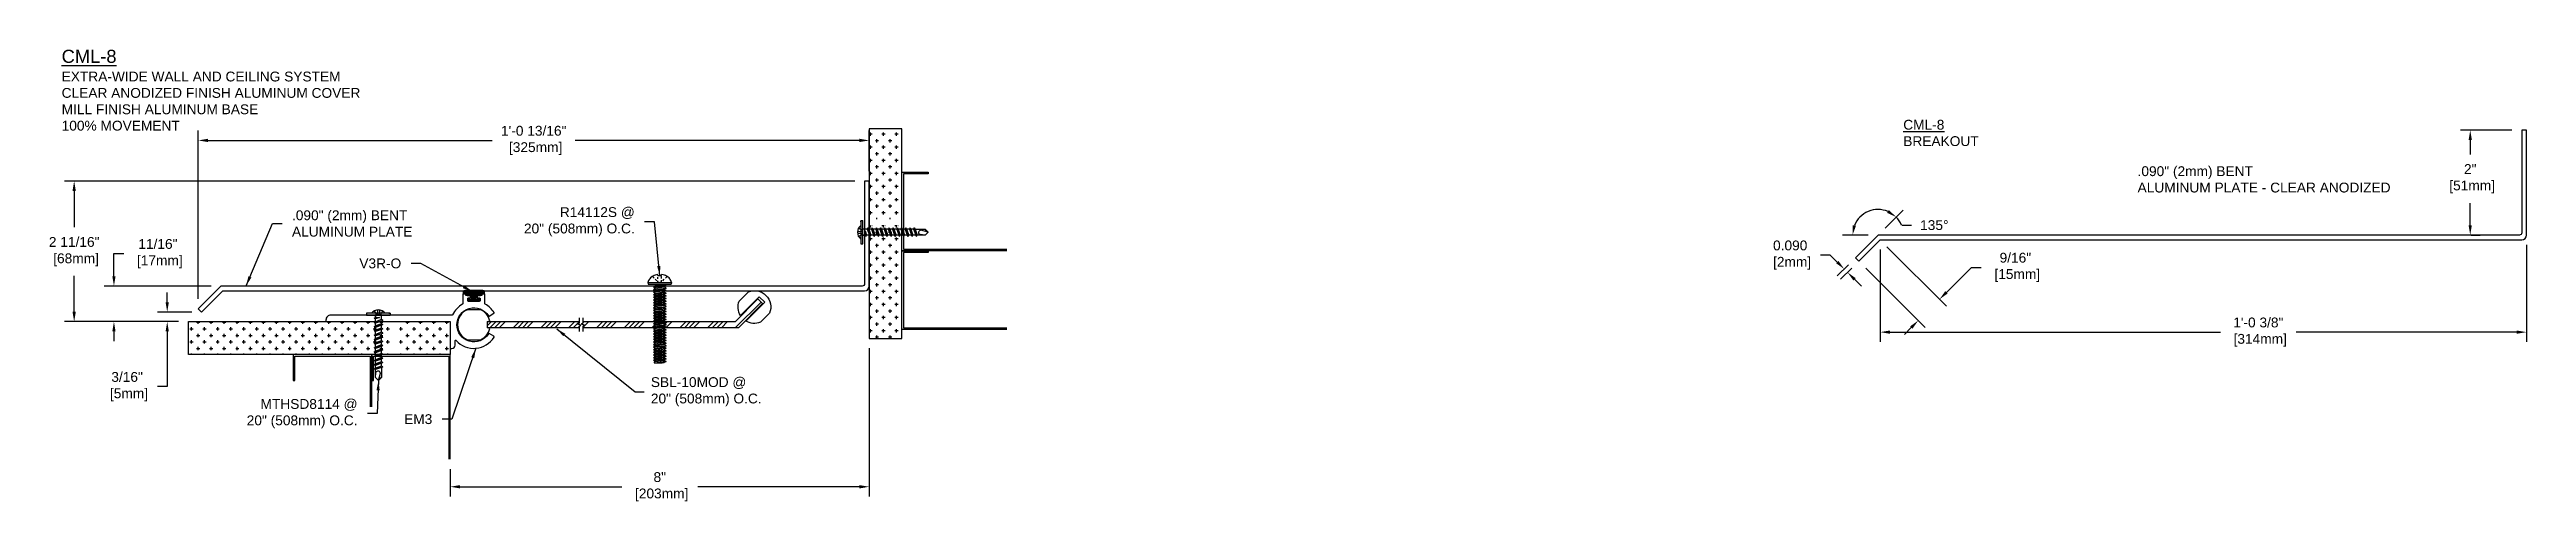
# Model space of a CAD drawing. Header units: inches. Extents: x 7.8 to 55.1, y 49.4 to 58.
import ezdxf

# ---------------------------------------------------------------- set-up
doc = ezdxf.new("R2010")
doc.units = ezdxf.units.IN
doc.header["$MEASUREMENT"] = 0
doc.linetypes.add('HIDDEN2', pattern=[0.1875, 0.125, -0.0625])
for name, color, linetype in [('Anchors', 4, 'Continuous'), ('Conditions', 1, 'Continuous'), ('Dimensions', 3, 'Continuous'), ('Fillers', 2, 'Continuous'), ('Metals', 7, 'Continuous'), ('TEXT', 2, 'Continuous')]:
    doc.layers.add(name, color=color, linetype=linetype)
doc.styles.add('ARIAL', font='arial.ttf')
doc.dimstyles.new('Arial', dxfattribs={"dimtxt": 0.1875, "dimasz": 0.1875, "dimexe": 0.1875, "dimexo": 0.1875, "dimgap": 0.1875, "dimtad": 0, "dimtih": 1, "dimtoh": 1, "dimdec": 4, "dimzin": 3, "dimdsep": 46, "dimlunit": 4, "dimtxsty": 'ARIAL', "dimcen": 0.1875, "dimadec": 0, "dimazin": 0, "dimtfac": 1, "dimtdec": 4, "dimtofl": 0, "dimtmove": 0, "dimatfit": 3, "dimfxl": 0, "dimfrac": 2, "dimtolj": 1, "dimtzin": 0, "dimarcsym": 0})

# ---------------------------------------------------------------- blocks, each defined once
blk = doc.blocks.new('V3RforCM')
h = blk.add_hatch(color=256)
h.paths.add_polyline_path([(0.141, -0.163), (0.205, -0.163, 0.8111), (0.189, -0.1), (-0.156, -0.1, 0.8111), (-0.172, -0.163), (-0.109, -0.163), (-0.109, -0.194), (-0.03, -0.194), (-0.03, -0.241), (-0.036, -0.267), (-0.091, -0.267), (-0.091, -0.302), (0.124, -0.302), (0.124, -0.267), (0.069, -0.267), (0.063, -0.241), (0.063, -0.194), (0.141, -0.194)])
edge = h.paths.add_edge_path(flags=16)
edge.add_spline(control_points=[(-0.139, -0.141), (-0.14, -0.141), (-0.185, -0.12), (-0.087, -0.129), (0.017, -0.14)], knot_values=[0.028497, 0.028497, 0.028497, 0.028497, 0.032831, 0.201023, 0.201023, 0.201023, 0.201023], degree=3, periodic=0)
edge.add_spline(control_points=[(0.017, -0.14), (0.12, -0.129), (0.218, -0.12), (0.173, -0.141), (0.172, -0.141)], knot_values=[0.028497, 0.028497, 0.028497, 0.028497, 0.196688, 0.201023, 0.201023, 0.201023, 0.201023], degree=3, periodic=0)
edge.add_line((0.172, -0.141), (-0.139, -0.141))
blk.add_lwpolyline([(0.141, -0.194), (0.141, -0.163), (0.205, -0.163, 0.8111), (0.189, -0.1), (-0.156, -0.1, 0.8111), (-0.172, -0.163), (-0.109, -0.163), (-0.109, -0.194), (-0.03, -0.194), (-0.03, -0.241), (-0.036, -0.267), (-0.091, -0.267), (-0.091, -0.302), (0.124, -0.302), (0.124, -0.267), (0.069, -0.267), (0.063, -0.241), (0.063, -0.194)], format="xyb", close=True)
blk.add_lwpolyline([(0.172, -0.141), (-0.139, -0.141)])
for points in [[(-0.139, -0.141), (-0.14, -0.141), (-0.185, -0.12), (-0.087, -0.129), (0.017, -0.14)], [(0.172, -0.141), (0.173, -0.141), (0.218, -0.12), (0.12, -0.129), (0.017, -0.14)]]:
    blk.add_open_spline(points, degree=3, knots=[0.028497, 0.028497, 0.028497, 0.028497, 0.0328313, 0.2010226, 0.2010226, 0.2010226, 0.2010226])
blk = doc.blocks.new('em3')
blk.add_lwpolyline([(-22.235, -3.441), (-22.235, -3.399, 0.414214), (-22.245, -3.389), (-22.28, -3.389, -0.414214), (-22.29, -3.379), (-22.29, -3.352, -0.414214), (-22.28, -3.342), (-22.207, -3.342, 0.414214), (-22.197, -3.332), (-22.197, -3.321, -0.414214), (-22.187, -3.311), (-22.151, -3.311, -0.414214), (-22.141, -3.321), (-22.141, -3.498, 0.273807), (-22.136, -3.507, -0.158832), (-21.945, -3.71, 0.29076), (-21.936, -3.716), (-19.621, -3.716, -0.414214), (-19.527, -3.81), (-19.527, -3.831, -0.414214), (-19.537, -3.841), (-21.892, -3.841, 0.414214), (-21.902, -3.851), (-21.902, -4.341, -0.414214), (-21.912, -4.351), (-21.933, -4.351, -0.414214), (-21.996, -4.289), (-21.996, -4.204, 0.692603), (-22.013, -4.198, -0.506912), (-22.737, -4.135, -0.420887), (-22.733, -4.121), (-22.642, -4.069, -0.405496), (-22.629, -4.072, 3.520953), (-22.629, -3.731, -0.405496), (-22.642, -3.734), (-22.733, -3.681, -0.420887), (-22.737, -3.668, -0.131423), (-22.569, -3.507, 0.273807), (-22.563, -3.498), (-22.563, -3.321, -0.414214), (-22.553, -3.311), (-22.517, -3.311, -0.414214), (-22.507, -3.321), (-22.507, -3.332, 0.414214), (-22.497, -3.342), (-22.425, -3.342, -0.414214), (-22.415, -3.352), (-22.415, -3.379, -0.414214), (-22.425, -3.389), (-22.46, -3.389, 0.414214), (-22.47, -3.399), (-22.47, -3.441, 0.414214), (-22.46, -3.451), (-22.245, -3.451, 0.414214)], format="xyb", close=True)
blk = doc.blocks.new('R14112S')
for p, q in [((-0.226, 0.031), (0.226, 0.031)), ((-0.226, 0.031), (-0.22, 0)), ((-0.22, 0), (0.22, 0)), ((-0.109, 0.116), (-0.133, 0.141)), ((-0.057, 0.062), (-0.086, 0.092)), ((-0.085, 0), (-0.085, -0.03)), ((-0.034, 0.038), (-0.042, 0.046)), ((-0.034, 0.161), (-0.034, 0.182)), ((-0.034, 0.161), (0.034, 0.161)), ((-0.034, 0.103), (-0.034, 0.131)), ((-0.034, 0.038), (-0.034, 0.065)), ((-0.034, 0.038), (-0.01, 0.038)), ((0.01, 0.038), (0.034, 0.038)), ((0.034, 0.161), (0.034, 0.182)), ((0.034, 0.106), (0.034, 0.142)), ((0.034, 0.038), (0.034, 0.073)), ((0.034, 0.038), (0.042, 0.046)), ((0.057, 0.062), (0.086, 0.092)), ((0.085, 0), (0.085, -0.005)), ((0.109, 0.116), (0.133, 0.141)), ((0.226, 0.031), (0.22, 0)), ((-0.119, -0.05), (0.119, -0.025)), ((-0.119, -0.05), (-0.085, -0.03)), ((-0.119, -0.05), (-0.085, -0.07)), ((-0.119, -0.1), (0.119, -0.075)), ((-0.119, -0.1), (-0.085, -0.08)), ((-0.119, -0.1), (-0.085, -0.12)), ((-0.119, -0.15), (0.119, -0.125)), ((-0.119, -0.15), (-0.085, -0.13)), ((-0.119, -0.15), (-0.085, -0.17)), ((-0.119, -0.2), (0.119, -0.175)), ((-0.119, -0.2), (-0.085, -0.18)), ((-0.119, -0.2), (-0.085, -0.22)), ((-0.119, -0.25), (0.119, -0.225)), ((-0.119, -0.25), (-0.085, -0.23)), ((-0.119, -0.25), (-0.085, -0.27)), ((-0.119, -0.3), (0.119, -0.275)), ((-0.119, -0.3), (-0.085, -0.28)), ((-0.119, -0.3), (-0.085, -0.32)), ((-0.119, -0.35), (0.119, -0.325)), ((-0.119, -0.35), (-0.085, -0.33)), ((-0.119, -0.35), (-0.085, -0.37)), ((-0.119, -0.4), (0.119, -0.375)), ((-0.119, -0.4), (-0.085, -0.38)), ((-0.119, -0.4), (-0.085, -0.42)), ((-0.119, -0.45), (0.119, -0.425)), ((-0.119, -0.45), (-0.085, -0.43)), ((-0.119, -0.45), (-0.085, -0.47)), ((-0.085, -0.03), (0.085, -0.005)), ((-0.085, -0.07), (0.085, -0.045)), ((-0.085, -0.08), (0.085, -0.055)), ((-0.085, -0.07), (-0.085, -0.08)), ((-0.085, -0.12), (0.085, -0.095)), ((-0.085, -0.13), (0.085, -0.105)), ((-0.085, -0.12), (-0.085, -0.13)), ((-0.085, -0.17), (0.085, -0.145)), ((-0.085, -0.18), (0.085, -0.155)), ((-0.085, -0.17), (-0.085, -0.18)), ((-0.085, -0.22), (0.085, -0.195)), ((-0.085, -0.23), (0.085, -0.205)), ((-0.085, -0.22), (-0.085, -0.23)), ((-0.085, -0.27), (0.085, -0.245)), ((-0.085, -0.28), (0.085, -0.255)), ((-0.085, -0.27), (-0.085, -0.28)), ((-0.085, -0.32), (0.085, -0.295)), ((-0.085, -0.33), (0.085, -0.305)), ((-0.085, -0.32), (-0.085, -0.33)), ((-0.085, -0.37), (0.085, -0.345)), ((-0.085, -0.38), (0.085, -0.355)), ((-0.085, -0.37), (-0.085, -0.38)), ((-0.085, -0.42), (0.085, -0.395)), ((-0.085, -0.43), (0.085, -0.405)), ((-0.085, -0.42), (-0.085, -0.43)), ((-0.085, -0.47), (0.085, -0.445)), ((-0.085, -0.48), (0.085, -0.455)), ((-0.085, -0.47), (-0.085, -0.48)), ((0.119, -0.025), (0.085, -0.005)), ((0.119, -0.025), (0.085, -0.045)), ((0.085, -0.045), (0.085, -0.055)), ((0.119, -0.075), (0.085, -0.055)), ((0.119, -0.075), (0.085, -0.095)), ((0.085, -0.095), (0.085, -0.105)), ((0.119, -0.125), (0.085, -0.105)), ((0.119, -0.125), (0.085, -0.145)), ((0.085, -0.145), (0.085, -0.155)), ((0.119, -0.175), (0.085, -0.155)), ((0.119, -0.175), (0.085, -0.195)), ((0.085, -0.195), (0.085, -0.205)), ((0.119, -0.225), (0.085, -0.205)), ((0.119, -0.225), (0.085, -0.245)), ((0.085, -0.245), (0.085, -0.255)), ((0.119, -0.275), (0.085, -0.255)), ((0.119, -0.275), (0.085, -0.295)), ((0.085, -0.295), (0.085, -0.305)), ((0.119, -0.325), (0.085, -0.305)), ((0.119, -0.325), (0.085, -0.345)), ((0.085, -0.345), (0.085, -0.355)), ((0.119, -0.375), (0.085, -0.355)), ((0.119, -0.375), (0.085, -0.395)), ((0.085, -0.395), (0.085, -0.405)), ((0.119, -0.425), (0.085, -0.405)), ((0.119, -0.425), (0.085, -0.445)), ((0.085, -0.445), (0.085, -0.455)), ((0.119, -0.475), (0.085, -0.455)), ((-0.119, -0.5), (0.119, -0.475)), ((-0.119, -0.5), (-0.085, -0.48)), ((-0.119, -0.5), (-0.085, -0.52)), ((-0.119, -0.55), (0.119, -0.525)), ((-0.119, -0.55), (-0.085, -0.53)), ((-0.119, -0.55), (-0.085, -0.57)), ((-0.119, -0.6), (0.119, -0.575)), ((-0.119, -0.6), (-0.085, -0.58)), ((-0.119, -0.6), (-0.085, -0.62)), ((-0.119, -0.65), (0.119, -0.625)), ((-0.119, -0.65), (-0.085, -0.63)), ((-0.119, -0.65), (-0.085, -0.67)), ((-0.119, -0.7), (0.119, -0.675)), ((-0.119, -0.7), (-0.085, -0.68)), ((-0.119, -0.7), (-0.085, -0.72)), ((-0.119, -0.75), (0.119, -0.725)), ((-0.119, -0.75), (-0.085, -0.73)), ((-0.119, -0.75), (-0.085, -0.77)), ((-0.119, -0.8), (0.119, -0.775)), ((-0.119, -0.8), (-0.085, -0.78)), ((-0.119, -0.8), (-0.085, -0.82)), ((-0.119, -0.85), (0.119, -0.825)), ((-0.119, -0.85), (-0.085, -0.83)), ((-0.119, -0.85), (-0.085, -0.87)), ((-0.119, -0.9), (0.119, -0.875)), ((-0.119, -0.9), (-0.085, -0.88)), ((-0.119, -0.9), (-0.085, -0.92)), ((-0.119, -0.95), (0.119, -0.925)), ((-0.119, -0.95), (-0.085, -0.93)), ((-0.085, -0.52), (0.085, -0.495)), ((-0.085, -0.53), (0.085, -0.505)), ((-0.085, -0.52), (-0.085, -0.53)), ((-0.085, -0.57), (0.085, -0.545)), ((-0.085, -0.58), (0.085, -0.555)), ((-0.085, -0.57), (-0.085, -0.58)), ((-0.085, -0.62), (0.085, -0.595)), ((-0.085, -0.63), (0.085, -0.605)), ((-0.085, -0.62), (-0.085, -0.63)), ((-0.085, -0.67), (0.085, -0.645)), ((-0.085, -0.68), (0.085, -0.655)), ((-0.085, -0.67), (-0.085, -0.68)), ((-0.085, -0.72), (0.085, -0.695)), ((-0.085, -0.73), (0.085, -0.705)), ((-0.085, -0.72), (-0.085, -0.73)), ((-0.085, -0.77), (0.085, -0.745)), ((-0.085, -0.78), (0.085, -0.755)), ((-0.085, -0.77), (-0.085, -0.78)), ((-0.085, -0.82), (0.085, -0.795)), ((-0.085, -0.83), (0.085, -0.805)), ((-0.085, -0.82), (-0.085, -0.83)), ((-0.085, -0.87), (0.085, -0.845)), ((-0.085, -0.88), (0.085, -0.855)), ((-0.085, -0.87), (-0.085, -0.88)), ((-0.085, -0.92), (0.085, -0.895)), ((-0.085, -0.93), (0.085, -0.905)), ((-0.085, -0.92), (-0.085, -0.93)), ((-0.085, -0.97), (0.085, -0.945)), ((0.119, -0.475), (0.085, -0.495)), ((0.085, -0.495), (0.085, -0.505)), ((0.119, -0.525), (0.085, -0.505)), ((0.119, -0.525), (0.085, -0.545)), ((0.085, -0.545), (0.085, -0.555)), ((0.119, -0.575), (0.085, -0.555)), ((0.119, -0.575), (0.085, -0.595)), ((0.085, -0.595), (0.085, -0.605)), ((0.119, -0.625), (0.085, -0.605)), ((0.119, -0.625), (0.085, -0.645)), ((0.085, -0.645), (0.085, -0.655)), ((0.119, -0.675), (0.085, -0.655)), ((0.119, -0.675), (0.085, -0.695)), ((0.085, -0.695), (0.085, -0.705)), ((0.119, -0.725), (0.085, -0.705)), ((0.119, -0.725), (0.085, -0.745)), ((0.085, -0.745), (0.085, -0.755)), ((0.119, -0.775), (0.085, -0.755)), ((0.119, -0.775), (0.085, -0.795)), ((0.085, -0.795), (0.085, -0.805)), ((0.119, -0.825), (0.085, -0.805)), ((0.119, -0.825), (0.085, -0.845)), ((0.085, -0.845), (0.085, -0.855)), ((0.119, -0.875), (0.085, -0.855)), ((0.119, -0.875), (0.085, -0.895)), ((0.085, -0.895), (0.085, -0.905)), ((0.119, -0.925), (0.085, -0.905)), ((0.119, -0.925), (0.085, -0.945)), ((0.085, -0.945), (0.085, -0.955)), ((-0.119, -0.95), (-0.085, -0.97)), ((-0.119, -1), (0.119, -0.975)), ((-0.119, -1), (-0.085, -0.98)), ((-0.119, -1), (-0.085, -1.02)), ((-0.119, -1.05), (0.119, -1.025)), ((-0.119, -1.05), (-0.085, -1.03)), ((-0.119, -1.05), (-0.085, -1.07)), ((-0.119, -1.1), (0.119, -1.075)), ((-0.119, -1.1), (-0.085, -1.08)), ((-0.119, -1.1), (-0.085, -1.12)), ((-0.119, -1.15), (0.119, -1.125)), ((-0.119, -1.15), (-0.085, -1.13)), ((-0.119, -1.15), (-0.085, -1.17)), ((-0.119, -1.2), (0.119, -1.175)), ((-0.119, -1.2), (-0.085, -1.18)), ((-0.119, -1.2), (-0.085, -1.22)), ((-0.119, -1.25), (0.119, -1.225)), ((-0.119, -1.25), (-0.085, -1.23)), ((-0.119, -1.25), (-0.085, -1.27)), ((-0.119, -1.3), (0.119, -1.275)), ((-0.119, -1.3), (-0.085, -1.28)), ((-0.119, -1.3), (-0.085, -1.32)), ((-0.119, -1.35), (0.119, -1.325)), ((-0.119, -1.35), (-0.085, -1.33)), ((-0.119, -1.35), (-0.085, -1.37)), ((-0.119, -1.4), (0.119, -1.375)), ((-0.119, -1.4), (-0.085, -1.38)), ((-0.119, -1.4), (-0.085, -1.42)), ((-0.085, -0.98), (0.085, -0.955)), ((-0.085, -0.97), (-0.085, -0.98)), ((-0.085, -1.02), (0.085, -0.995)), ((-0.085, -1.03), (0.085, -1.005)), ((-0.085, -1.02), (-0.085, -1.03)), ((-0.085, -1.07), (0.085, -1.045)), ((-0.085, -1.08), (0.085, -1.055)), ((-0.085, -1.07), (-0.085, -1.08)), ((-0.085, -1.12), (0.085, -1.095)), ((-0.085, -1.13), (0.085, -1.105)), ((-0.085, -1.12), (-0.085, -1.13)), ((-0.085, -1.17), (0.085, -1.145)), ((-0.085, -1.18), (0.085, -1.155)), ((-0.085, -1.17), (-0.085, -1.18)), ((-0.085, -1.22), (0.085, -1.195)), ((-0.085, -1.23), (0.085, -1.205)), ((-0.085, -1.22), (-0.085, -1.23)), ((-0.085, -1.27), (0.085, -1.245)), ((-0.085, -1.28), (0.085, -1.255)), ((-0.085, -1.27), (-0.085, -1.28)), ((-0.085, -1.32), (0.085, -1.295)), ((-0.085, -1.33), (0.085, -1.305)), ((-0.085, -1.32), (-0.085, -1.33)), ((-0.085, -1.37), (0.085, -1.345)), ((-0.085, -1.38), (0.085, -1.355)), ((-0.085, -1.37), (-0.085, -1.38)), ((-0.085, -1.42), (0.085, -1.395)), ((-0.085, -1.43), (0.085, -1.405)), ((0.119, -0.975), (0.085, -0.955)), ((0.119, -0.975), (0.085, -0.995)), ((0.085, -0.995), (0.085, -1.005)), ((0.119, -1.025), (0.085, -1.005)), ((0.119, -1.025), (0.085, -1.045)), ((0.085, -1.045), (0.085, -1.055)), ((0.119, -1.075), (0.085, -1.055)), ((0.119, -1.075), (0.085, -1.095)), ((0.085, -1.095), (0.085, -1.105)), ((0.119, -1.125), (0.085, -1.105)), ((0.119, -1.125), (0.085, -1.145)), ((0.085, -1.145), (0.085, -1.155)), ((0.119, -1.175), (0.085, -1.155)), ((0.119, -1.175), (0.085, -1.195)), ((0.085, -1.195), (0.085, -1.205)), ((0.119, -1.225), (0.085, -1.205)), ((0.119, -1.225), (0.085, -1.245)), ((0.085, -1.245), (0.085, -1.255)), ((0.119, -1.275), (0.085, -1.255)), ((0.119, -1.275), (0.085, -1.295)), ((0.085, -1.295), (0.085, -1.305)), ((0.119, -1.325), (0.085, -1.305)), ((0.119, -1.325), (0.085, -1.345)), ((0.085, -1.345), (0.085, -1.355)), ((0.119, -1.375), (0.085, -1.355)), ((0.119, -1.375), (0.085, -1.395)), ((0.085, -1.395), (0.085, -1.405)), ((0.119, -1.425), (0.085, -1.405)), ((-0.119, -1.45), (0.119, -1.425)), ((-0.119, -1.45), (-0.085, -1.43)), ((-0.119, -1.45), (-0.085, -1.47)), ((-0.11, -1.5), (0.119, -1.475)), ((-0.11, -1.5), (-0.085, -1.48)), ((-0.11, -1.5), (0.048, -1.5)), ((-0.085, -1.42), (-0.085, -1.43)), ((-0.085, -1.47), (0.085, -1.445)), ((-0.085, -1.48), (0.085, -1.455)), ((-0.085, -1.47), (-0.085, -1.48)), ((0.048, -1.5), (0.085, -1.495)), ((0.119, -1.425), (0.085, -1.445)), ((0.085, -1.445), (0.085, -1.455)), ((0.119, -1.475), (0.085, -1.455)), ((0.119, -1.475), (0.085, -1.495))]:
    blk.add_line(p, q)
for centre, radius, start, end in [((-0.08, 0), 0.149, 152.7282, 167.9922), ((-0.041, -0.02), 0.192, 128.7816, 152.7282), ((-0.016, -0.051), 0.232, 108.4084, 128.7816), ((0, -0.1), 0.284, 96.8718, 108.4084), ((0, -0.1), 0.284, 71.5916, 83.1282), ((0.016, -0.051), 0.232, 51.2184, 71.5916), ((0.041, -0.02), 0.192, 27.2718, 51.2184), ((0.08, 0), 0.149, 12.0078, 27.2718)]:
    blk.add_arc(centre, radius, start, end)
blk = doc.blocks.new('SBL-10MOD')
h = blk.add_hatch()
h.set_pattern_fill('ANSI34', color=256, scale=0.5, style=0)
h.paths.add_polyline_path([(7.141, 7.679), (7.141, 7.559), (8.89, 7.559), (8.89, 7.589), (8.919, 7.608), (8.861, 7.63), (8.89, 7.649), (8.89, 7.679)])
h.paths.add_polyline_path([(11.929, 7.559), (12.392, 8.022), (12.304, 8.111), (11.872, 7.679), (8.96, 7.679), (8.96, 7.649), (8.931, 7.63), (8.989, 7.608), (8.96, 7.589), (8.96, 7.559)])
for p, q in [((11.872, 7.679), (12.304, 8.111)), ((12.392, 8.022), (12.304, 8.111)), ((8.89, 7.649), (8.861, 7.63)), ((8.919, 7.608), (8.861, 7.63)), ((8.89, 7.749), (8.89, 7.649)), ((8.89, 7.589), (8.919, 7.608)), ((8.89, 7.589), (8.89, 7.489)), ((8.96, 7.649), (8.931, 7.63)), ((8.989, 7.608), (8.931, 7.63)), ((8.96, 7.749), (8.96, 7.649)), ((8.96, 7.679), (11.872, 7.679)), ((8.96, 7.589), (8.989, 7.608)), ((8.96, 7.589), (8.96, 7.489)), ((11.929, 7.559), (12.392, 8.022)), ((11.929, 7.559), (8.96, 7.559))]:
    blk.add_line(p, q)
for points in [[(12.327, 8.154), (11.968, 7.795, -0.233897), (11.944, 8.071), (12.121, 8.248, -0.654654), (12.526, 7.843), (12.349, 7.666, -0.233897), (12.073, 7.69), (12.432, 8.049)], [(7.182, 7.694, 0.233897), (7.004, 7.906), (6.754, 7.906, 0.654654), (6.754, 7.333), (7.004, 7.333, 0.233897), (7.182, 7.545), (7.141, 7.559), (7.141, 7.679)]]:
    blk.add_lwpolyline(points, format="xyb", close=True)
for points in [[(7.141, 7.679), (8.89, 7.679)], [(8.89, 7.559), (7.141, 7.559)]]:
    blk.add_lwpolyline(points)
blk = doc.blocks.new('*D10')
at = {"layer": 'Defpoints', "color": 0}
for p in [(23.449, 52.51), (15.449, 50.204), (23.449, 49.679)]:
    blk.add_point(p, dxfattribs=at)
at = {"layer": 'Dimensions', "color": 0, "lineweight": -2}
for p, q in [((23.449, 52.323), (23.449, 49.491)), ((15.449, 50.017), (15.449, 49.491)), ((15.636, 49.679), (18.724, 49.679)), ((23.261, 49.679), (20.174, 49.679))]:
    blk.add_line(p, q, dxfattribs=at)
at = {"layer": 'Dimensions', "color": 0}
for points in [[(15.636, 49.71), (15.636, 49.647), (15.449, 49.679)], [(23.261, 49.71), (23.261, 49.647), (23.449, 49.679)]]:
    blk.add_solid(points, dxfattribs=at)
at = {"layer": 'Dimensions', "color": 0, "insert": (19.449, 49.679), "char_height": 0.1875, "attachment_point": 5, "style": 'ARIAL'}
blk.add_mtext('\\A1;8"\\P [203mm]', dxfattribs=at)
blk = doc.blocks.new('*D11')
at = {"layer": 'Defpoints', "color": 0}
for p in [(23.449, 56.287), (23.449, 55.512), (10.636, 53.077)]:
    blk.add_point(p, dxfattribs=at)
at = {"layer": 'Dimensions', "color": 0, "lineweight": -2}
for p, q in [((10.636, 53.264), (10.636, 56.475)), ((10.823, 56.287), (16.25, 56.287)), ((23.261, 56.287), (17.834, 56.287)), ((23.449, 55.7), (23.449, 56.475))]:
    blk.add_line(p, q, dxfattribs=at)
at = {"layer": 'Dimensions', "color": 0}
for points in [[(10.823, 56.319), (10.823, 56.256), (10.636, 56.287)], [(23.261, 56.319), (23.261, 56.256), (23.449, 56.287)]]:
    blk.add_solid(points, dxfattribs=at)
at = {"layer": 'Dimensions', "color": 0, "insert": (17.042, 56.287), "char_height": 0.1875, "attachment_point": 5, "style": 'ARIAL'}
blk.add_mtext('\\A1;1\'-0 13/16"\\P [325mm]', dxfattribs=at)
blk = doc.blocks.new('*D12')
at = {"layer": 'Defpoints', "color": 0}
for p in [(10.7, 53.013), (10.043, 52.829), (10.449, 52.829)]:
    blk.add_point(p, dxfattribs=at)
at = {"layer": 'Dimensions', "color": 0, "lineweight": -2}
for p, q in [((10.512, 53.013), (9.856, 53.013)), ((10.043, 53.201), (10.043, 53.388)), ((10.261, 52.829), (9.856, 52.829)), ((10.043, 52.642), (10.043, 51.59)), ((10.043, 51.59), (9.856, 51.59))]:
    blk.add_line(p, q, dxfattribs=at)
at = {"layer": 'Dimensions', "color": 0}
for points in [[(10.012, 53.201), (10.075, 53.201), (10.043, 53.013)], [(10.012, 52.642), (10.075, 52.642), (10.043, 52.829)]]:
    blk.add_solid(points, dxfattribs=at)
at = {"layer": 'Dimensions', "color": 0, "insert": (9.277, 51.59), "char_height": 0.1875, "attachment_point": 5, "style": 'ARIAL'}
blk.add_mtext('\\A1;3/16"\\P [5mm]', dxfattribs=at)
blk = doc.blocks.new('*D13')
at = {"layer": 'Defpoints', "color": 0}
for p in [(9.026, 53.509), (11.068, 53.509), (10.449, 52.829)]:
    blk.add_point(p, dxfattribs=at)
at = {"layer": 'Dimensions', "color": 0, "lineweight": -2}
for p, q in [((9.026, 53.696), (9.026, 54.127)), ((9.026, 54.127), (9.213, 54.127)), ((10.88, 53.509), (8.838, 53.509)), ((10.261, 52.829), (8.838, 52.829)), ((9.026, 52.642), (9.026, 52.454))]:
    blk.add_line(p, q, dxfattribs=at)
at = {"layer": 'Dimensions', "color": 0}
for points in [[(8.995, 53.696), (9.057, 53.696), (9.026, 53.509)], [(8.995, 52.642), (9.057, 52.642), (9.026, 52.829)]]:
    blk.add_solid(points, dxfattribs=at)
at = {"layer": 'Dimensions', "color": 0, "insert": (9.865, 54.127), "char_height": 0.1875, "attachment_point": 5, "style": 'ARIAL'}
blk.add_mtext('\\A1;11/16"\\P [17mm]', dxfattribs=at)
blk = doc.blocks.new('*D14')
at = {"layer": 'Defpoints', "color": 0}
for p in [(23.359, 55.512), (8.266, 52.829), (10.449, 52.829)]:
    blk.add_point(p, dxfattribs=at)
at = {"layer": 'Dimensions', "color": 0, "lineweight": -2}
for p, q in [((23.171, 55.512), (8.079, 55.512)), ((8.266, 55.325), (8.266, 54.632)), ((8.266, 53.017), (8.266, 53.701)), ((10.261, 52.829), (8.079, 52.829))]:
    blk.add_line(p, q, dxfattribs=at)
at = {"layer": 'Dimensions', "color": 0}
for points in [[(8.235, 55.325), (8.297, 55.325), (8.266, 55.512)], [(8.235, 53.017), (8.297, 53.017), (8.266, 52.829)]]:
    blk.add_solid(points, dxfattribs=at)
at = {"layer": 'Dimensions', "color": 0, "insert": (8.266, 54.166), "char_height": 0.1875, "attachment_point": 5, "style": 'ARIAL'}
blk.add_mtext('\\A1;2 11/16"\\P [68mm]', dxfattribs=at)
blk = doc.blocks.new('MTHSD8114')
for p, q in [((0.224, 0.038), (-0.224, 0.038)), ((-0.224, 0.038), (-0.224, 0)), ((-0.224, 0), (0.224, 0)), ((-0.056, 0), (0.056, 0)), ((0.06, -0.087), (0.06, 0)), ((0.224, 0.038), (0.224, 0)), ((-0.081, -0.061), (-0.024, -0.047)), ((-0.081, -0.061), (-0.056, -0.047)), ((-0.081, -0.061), (-0.056, -0.074)), ((-0.081, -0.141), (0.085, -0.101)), ((-0.081, -0.141), (-0.056, -0.127)), ((-0.081, -0.141), (-0.056, -0.155)), ((-0.081, -0.221), (0.085, -0.181)), ((-0.081, -0.221), (-0.056, -0.208)), ((-0.081, -0.221), (-0.056, -0.235)), ((-0.081, -0.302), (0.085, -0.262)), ((-0.081, -0.302), (-0.056, -0.288)), ((-0.081, -0.302), (-0.056, -0.316)), ((-0.081, -0.382), (0.085, -0.342)), ((-0.081, -0.382), (-0.056, -0.368)), ((-0.081, -0.382), (-0.056, -0.396)), ((-0.081, -0.463), (0.085, -0.422)), ((-0.081, -0.463), (-0.056, -0.449)), ((-0.081, -0.463), (-0.056, -0.477)), ((-0.056, -0.047), (-0.056, 0)), ((-0.056, 0), (-0.056, -0.047)), ((0.024, -0.047), (-0.056, -0.074)), ((-0.056, -0.047), (0.024, -0.047)), ((-0.056, -0.127), (-0.056, -0.074)), ((0.06, -0.087), (-0.056, -0.127)), ((0.06, -0.115), (-0.056, -0.155)), ((-0.056, -0.208), (-0.056, -0.155)), ((0.06, -0.167), (-0.056, -0.208)), ((0.06, -0.195), (-0.056, -0.235)), ((-0.056, -0.288), (-0.056, -0.235)), ((0.06, -0.248), (-0.056, -0.288)), ((0.06, -0.276), (-0.056, -0.316)), ((-0.056, -0.368), (-0.056, -0.316)), ((0.06, -0.328), (-0.056, -0.368)), ((0.06, -0.356), (-0.056, -0.396)), ((-0.056, -0.449), (-0.056, -0.396)), ((0.06, -0.409), (-0.056, -0.449)), ((0.06, -0.436), (-0.056, -0.477)), ((0.085, -0.101), (0.06, -0.087)), ((0.085, -0.101), (0.06, -0.115)), ((0.06, -0.167), (0.06, -0.115)), ((0.085, -0.181), (0.06, -0.167)), ((0.085, -0.181), (0.06, -0.195)), ((0.06, -0.248), (0.06, -0.195)), ((0.085, -0.262), (0.06, -0.248)), ((0.085, -0.262), (0.06, -0.276)), ((0.06, -0.328), (0.06, -0.276)), ((0.085, -0.342), (0.06, -0.328)), ((0.085, -0.342), (0.06, -0.356)), ((0.06, -0.409), (0.06, -0.356)), ((0.085, -0.422), (0.06, -0.409)), ((0.085, -0.422), (0.06, -0.436)), ((0.06, -0.489), (0.06, -0.436)), ((-0.081, -0.543), (0.085, -0.503)), ((-0.081, -0.543), (-0.056, -0.529)), ((-0.081, -0.543), (-0.056, -0.557)), ((-0.081, -0.624), (0.085, -0.583)), ((-0.081, -0.624), (-0.056, -0.61)), ((-0.081, -0.624), (-0.056, -0.637)), ((-0.081, -0.704), (0.085, -0.664)), ((-0.081, -0.704), (-0.056, -0.69)), ((-0.081, -0.704), (-0.056, -0.718)), ((-0.081, -0.784), (0.085, -0.744)), ((-0.081, -0.784), (-0.056, -0.771)), ((-0.081, -0.784), (-0.056, -0.798)), ((-0.081, -0.865), (0.085, -0.825)), ((-0.081, -0.865), (-0.056, -0.851)), ((-0.081, -0.865), (-0.056, -0.879)), ((-0.081, -0.945), (0.085, -0.905)), ((-0.081, -0.945), (-0.056, -0.931)), ((-0.081, -0.945), (-0.056, -0.959)), ((-0.056, -0.529), (-0.056, -0.477)), ((0.06, -0.489), (-0.056, -0.529)), ((0.06, -0.517), (-0.056, -0.557)), ((-0.056, -0.61), (-0.056, -0.557)), ((0.06, -0.569), (-0.056, -0.61)), ((0.06, -0.597), (-0.056, -0.637)), ((-0.056, -0.69), (-0.056, -0.637)), ((0.06, -0.65), (-0.056, -0.69)), ((0.06, -0.678), (-0.056, -0.718)), ((-0.056, -0.771), (-0.056, -0.718)), ((0.06, -0.73), (-0.056, -0.771)), ((0.06, -0.758), (-0.056, -0.798)), ((-0.056, -0.851), (-0.056, -0.798)), ((0.06, -0.811), (-0.056, -0.851)), ((0.06, -0.839), (-0.056, -0.879)), ((-0.056, -0.931), (-0.056, -0.879)), ((0.06, -0.891), (-0.056, -0.931)), ((0.06, -0.919), (-0.056, -0.959)), ((0.085, -0.503), (0.06, -0.489)), ((0.085, -0.503), (0.06, -0.517)), ((0.06, -0.569), (0.06, -0.517)), ((0.085, -0.583), (0.06, -0.569)), ((0.085, -0.583), (0.06, -0.597)), ((0.06, -0.65), (0.06, -0.597)), ((0.085, -0.664), (0.06, -0.65)), ((0.085, -0.664), (0.06, -0.678)), ((0.06, -0.73), (0.06, -0.678)), ((0.085, -0.744), (0.06, -0.73)), ((0.085, -0.744), (0.06, -0.758)), ((0.06, -0.811), (0.06, -0.758)), ((0.085, -0.825), (0.06, -0.811)), ((0.085, -0.825), (0.06, -0.839)), ((0.06, -0.891), (0.06, -0.839)), ((0.085, -0.905), (0.06, -0.891)), ((0.085, -0.905), (0.06, -0.919)), ((0.06, -0.972), (0.06, -0.919)), ((-0.081, -1.026), (0.085, -0.985)), ((-0.081, -1.026), (-0.056, -1.012)), ((-0.081, -1.026), (-0.056, -1.04)), ((-0.056, -1.012), (-0.056, -0.959)), ((0.06, -0.972), (-0.056, -1.012)), ((0.06, -0.999), (-0.056, -1.04)), ((-0.056, -1.192), (-0.056, -1.04)), ((-0.056, -1.192), (-0.046, -1.097)), ((0.002, -1.25), (-0.056, -1.192)), ((0.002, -1.25), (0.039, -1.111)), ((0.002, -1.25), (0.06, -1.192)), ((0.085, -0.985), (0.06, -0.972)), ((0.085, -0.985), (0.06, -0.999)), ((0.06, -0.999), (0.06, -1.192))]:
    blk.add_line(p, q)
at = {"linetype": 'HIDDEN2'}
for p, q in [((-0.081, 0.079), (-0.038, 0.006)), ((0.038, 0.006), (-0.038, 0.006)), ((-0.019, 0.099), (-0.016, 0.006)), ((0.019, 0.099), (0.016, 0.006)), ((0.081, 0.079), (0.038, 0.006))]:
    blk.add_line(p, q, dxfattribs=at)
for centre, radius, start, end in [((0, -0.066), 0.166, 38.5375, 141.4625), ((-0.005, -1.11), 0.0433, 358.315, 162.8045), ((0.089, -1.279), 0.0922, 108.6241, 161.3759)]:
    blk.add_arc(centre, radius, start, end)
blk.add_point((0.204, 0.038))
blk = doc.blocks.new('*D16')
at = {"layer": 'Defpoints', "color": 0}
for p in [(42.345, 53.985), (42.751, 54.39), (43.48, 52.85)]:
    blk.add_point(p, dxfattribs=at)
at = {"layer": 'Dimensions', "color": 0, "lineweight": -2}
for p, q in [((42.883, 54.258), (44.018, 53.123)), ((42.478, 53.852), (43.613, 52.718)), ((44.018, 53.388), (44.495, 53.865)), ((44.495, 53.865), (44.683, 53.865)), ((43.348, 52.718), (43.215, 52.585))]:
    blk.add_line(p, q, dxfattribs=at)
at = {"layer": 'Dimensions', "color": 0}
for points in [[(43.996, 53.41), (44.04, 53.366), (43.886, 53.255)], [(43.326, 52.74), (43.37, 52.695), (43.48, 52.85)]]:
    blk.add_solid(points, dxfattribs=at)
at = {"layer": 'Dimensions', "color": 0, "insert": (45.335, 53.865), "char_height": 0.1875, "attachment_point": 5, "style": 'ARIAL'}
blk.add_mtext('\\A1;9/16"\\P [15mm]', dxfattribs=at)
blk = doc.blocks.new('*D17')
at = {"layer": 'Defpoints', "color": 0}
for p in [(55.095, 54.48), (42.751, 54.39), (55.095, 52.629)]:
    blk.add_point(p, dxfattribs=at)
at = {"layer": 'Dimensions', "color": 0, "lineweight": -2}
for p, q in [((42.751, 54.203), (42.751, 52.442)), ((55.095, 54.293), (55.095, 52.442)), ((42.938, 52.629), (49.249, 52.629)), ((54.907, 52.629), (50.699, 52.629))]:
    blk.add_line(p, q, dxfattribs=at)
at = {"layer": 'Dimensions', "color": 0}
for points in [[(42.938, 52.66), (42.938, 52.598), (42.751, 52.629)], [(54.907, 52.66), (54.907, 52.598), (55.095, 52.629)]]:
    blk.add_solid(points, dxfattribs=at)
at = {"layer": 'Dimensions', "color": 0, "insert": (49.974, 52.629), "char_height": 0.1875, "attachment_point": 5, "style": 'ARIAL'}
blk.add_mtext('\\A1;1\'-0 3/8"\\P [314mm]', dxfattribs=at)
blk = doc.blocks.new('*D18')
at = {"layer": 'Defpoints', "color": 0}
for p in [(55.005, 56.484), (53.85, 54.48), (54.021, 54.48)]:
    blk.add_point(p, dxfattribs=at)
at = {"layer": 'Dimensions', "color": 0, "lineweight": -2}
for p, q in [((54.817, 56.484), (53.833, 56.484)), ((54.021, 56.297), (54.021, 56.021)), ((54.021, 54.668), (54.021, 55.092)), ((54.038, 54.48), (54.208, 54.48))]:
    blk.add_line(p, q, dxfattribs=at)
at = {"layer": 'Dimensions', "color": 0}
for points in [[(53.99, 56.297), (54.052, 56.297), (54.021, 56.484)], [(53.99, 54.668), (54.052, 54.668), (54.021, 54.48)]]:
    blk.add_solid(points, dxfattribs=at)
at = {"layer": 'Dimensions', "color": 0, "insert": (54.021, 55.556), "char_height": 0.1875, "attachment_point": 5, "style": 'ARIAL'}
blk.add_mtext('\\A1;2"\\P [51mm]', dxfattribs=at)
blk = doc.blocks.new('*D19')
at = {"layer": 'Defpoints', "color": 0}
for p in [(42.368, 54.826), (42.713, 54.48), (42.713, 54.48), (47.332, 54.48), (42.282, 54.049)]:
    blk.add_point(p, dxfattribs=at)
at = {"layer": 'Dimensions', "color": 0, "lineweight": -2}
for p, q in [((42.846, 54.613), (43.192, 54.959)), ((42.526, 54.48), (42.037, 54.48)), ((43.164, 54.67), (43.351, 54.67))]:
    blk.add_line(p, q, dxfattribs=at)
for start, end in [(67.1135, 157.8865), (22.8865, 45)]:
    blk.add_arc((42.713, 54.48), 0.489, start, end, dxfattribs=at)
at = {"layer": 'Dimensions', "color": 0}
for points in [[(42.921, 54.957), (42.886, 54.905), (43.059, 54.826)], [(42.291, 54.658), (42.23, 54.67), (42.225, 54.48)]]:
    blk.add_solid(points, dxfattribs=at)
at = {"layer": 'Dimensions', "color": 0, "insert": (43.787, 54.67), "char_height": 0.1875, "attachment_point": 5, "style": 'ARIAL'}
blk.add_mtext('\\A1;135°', dxfattribs=at)
blk = doc.blocks.new('*D20')
at = {"layer": 'Defpoints', "color": 0}
for p in [(42.282, 54.049), (42.345, 53.985), (42.067, 53.834)]:
    blk.add_point(p, dxfattribs=at)
at = {"layer": 'Dimensions', "color": 0, "lineweight": -2}
for p, q in [((41.801, 54.099), (41.614, 54.099)), ((41.934, 53.966), (41.801, 54.099)), ((42.149, 53.916), (41.934, 53.701)), ((42.213, 53.852), (41.998, 53.637)), ((42.263, 53.637), (42.395, 53.505))]:
    blk.add_line(p, q, dxfattribs=at)
at = {"layer": 'Dimensions', "color": 0}
for points in [[(41.956, 53.988), (41.912, 53.944), (42.067, 53.834)], [(42.285, 53.659), (42.241, 53.615), (42.13, 53.77)]]:
    blk.add_solid(points, dxfattribs=at)
at = {"layer": 'Dimensions', "color": 0, "insert": (41.035, 54.099), "char_height": 0.1875, "attachment_point": 5, "style": 'ARIAL'}
blk.add_mtext('\\A1;0.090\\P [2mm]', dxfattribs=at)

msp = doc.modelspace()

# ---------------------------------------------------------------- hatches: boundary and pattern name
at = {"layer": 'Conditions'}
h = msp.add_hatch(dxfattribs=at)
h.set_pattern_fill('CROSS', color=256, scale=0.5, angle=90, style=0)
h.set_pattern_definition([(90, (13.72162, 49.37522), (-0.125, 0.125), [0.0625, -0.1875]), (180, (13.75287, 49.40647), (-0.125, -0.125), [0.0625, -0.1875])])
h.paths.add_polyline_path([(24.0739, 55.68171), (24.0739, 56.51045), (23.4489, 56.51045), (23.4489, 54.80024), (23.45737, 54.78495), (23.51499, 54.78495), (23.52785, 54.80817), (23.5407, 54.78495), (23.59833, 54.78495), (23.61118, 54.80817), (23.62403, 54.78495), (23.68166, 54.78495), (23.69451, 54.80817), (23.70737, 54.78495), (23.76499, 54.78495), (23.77785, 54.80817), (23.7907, 54.78495), (23.84833, 54.78495), (23.86118, 54.80817), (23.87403, 54.78495), (23.93166, 54.78495), (23.94451, 54.80817), (23.95737, 54.78495), (24.01499, 54.78495), (24.02785, 54.80817), (24.0407, 54.78495), (24.0739, 54.78495)])
h.paths.add_polyline_path([(24.0739, 54.6441), (24.06951, 54.63617), (24.05635, 54.65995), (23.99935, 54.65995), (23.98618, 54.63617), (23.97302, 54.65995), (23.91601, 54.65995), (23.90285, 54.63617), (23.88968, 54.65995), (23.83268, 54.65995), (23.81951, 54.63617), (23.80635, 54.65995), (23.74935, 54.65995), (23.73618, 54.63617), (23.72302, 54.65995), (23.66601, 54.65995), (23.65285, 54.63617), (23.63968, 54.65995), (23.58268, 54.65995), (23.56951, 54.63617), (23.55635, 54.65995), (23.49935, 54.65995), (23.48618, 54.63617), (23.47302, 54.65995), (23.4489, 54.65995), (23.4489, 53.38736), (23.4489, 52.51045), (24.0739, 52.51045)])
h = msp.add_hatch(dxfattribs=at)
h.set_pattern_fill('CROSS', color=256, scale=0.5, style=0)
h.set_pattern_definition([(0, (10.4755, 48.44219), (0.125, 0.125), [0.0625, -0.1875]), (90, (10.50676, 48.41094), (-0.125, 0.125), [0.0625, -0.1875])])
h.paths.add_polyline_path([(15.4489, 52.20432), (15.4489, 52.82932), (14.42341, 52.82932), (14.4174, 52.82721), (14.4174, 52.77021), (14.44119, 52.75705), (14.4174, 52.74388), (14.4174, 52.68688), (14.44119, 52.67371), (14.4174, 52.66055), (14.4174, 52.60354), (14.44119, 52.59038), (14.4174, 52.57721), (14.4174, 52.52021), (14.44119, 52.50705), (14.4174, 52.49388), (14.4174, 52.43688), (14.44119, 52.42371), (14.4174, 52.41055), (14.4174, 52.35354), (14.44119, 52.34038), (14.4174, 52.32721), (14.4174, 52.27021), (14.44119, 52.25705), (14.4174, 52.24388), (14.4174, 52.20432)])
h.paths.add_polyline_path([(10.4489, 52.82932), (10.4489, 52.20432), (14.28916, 52.20432), (14.26919, 52.21538), (14.2924, 52.22823), (14.2924, 52.28586), (14.26919, 52.29871), (14.2924, 52.31157), (14.2924, 52.36919), (14.26919, 52.38205), (14.2924, 52.3949), (14.2924, 52.45253), (14.26919, 52.46538), (14.2924, 52.47823), (14.2924, 52.53586), (14.26919, 52.54871), (14.2924, 52.56157), (14.2924, 52.61919), (14.26919, 52.63205), (14.2924, 52.6449), (14.2924, 52.70253), (14.26919, 52.71538), (14.2924, 52.72823), (14.2924, 52.78586), (14.26919, 52.79871), (14.2924, 52.81157), (14.2924, 52.82932), (13.0739, 52.82932)])

# ---------------------------------------------------------------- linework, layer by layer
for points in [[(24.0739, 52.51045), (24.0739, 56.51045), (23.4489, 56.51045), (23.4489, 52.51045), (24.0739, 52.51045)], [(26.0739, 54.18171), (24.0739, 54.18171), (24.0739, 55.68171), (24.5739, 55.68171), (24.5739, 55.65046), (24.10515, 55.65046), (24.10515, 54.21296), (26.0739, 54.21296)], [(26.0739, 52.68171), (24.0739, 52.68171), (24.0739, 54.18171), (24.5739, 54.18171), (24.5739, 54.15046), (24.10515, 54.15046), (24.10515, 52.71296), (26.0739, 52.71296)], [(15.4489, 52.20432), (10.4489, 52.20432), (10.4489, 52.82932), (15.4489, 52.82932), (15.4489, 52.20432)], [(13.9489, 51.20465), (13.9489, 52.20432), (12.4489, 52.20432), (12.4489, 51.70432), (12.48015, 51.70432), (12.48015, 52.17307), (13.91765, 52.17307), (13.91765, 51.2047)], [(15.4489, 50.20432), (15.4489, 52.20432), (13.9489, 52.20432), (13.9489, 51.70432), (13.98015, 51.70432), (13.98015, 52.17307), (15.41765, 52.17307), (15.41765, 50.20432)]]:
    msp.add_lwpolyline(points, dxfattribs=at)
at = {"layer": 'Metals'}
for points in [[(42.34536, 53.98506), (42.75069, 54.39039), (55.00472, 54.39039, 0.41421356), (55.09472, 54.48039), (55.09472, 56.48414), (55.00472, 56.48414), (55.00472, 54.52539, -0.41421356), (54.95972, 54.48039), (42.71341, 54.48039), (42.28172, 54.04869)], [(10.69954, 53.01328), (11.10487, 53.41861), (23.3589, 53.41861, 0.41421356), (23.4489, 53.50861), (23.4489, 55.51236), (23.3589, 55.51236), (23.3589, 53.55361, -0.41421356), (23.3139, 53.50861), (11.0676, 53.50861), (10.6359, 53.07692)]]:
    msp.add_lwpolyline(points, format="xyb", close=True, dxfattribs=at)

# ---------------------------------------------------------------- block references
at = {"layer": 'Anchors', "rotation": 90}
msp.add_blockref('MTHSD8114', (23.3239, 54.53523), dxfattribs=at)
at = {"layer": 'Anchors'}
for name, p in [('R14112S', (19.4489, 53.54586)), ('MTHSD8114', (14.07509, 52.95432)), ('SBL-10MOD', (9.02035, 45.15114))]:
    msp.add_blockref(name, p, dxfattribs=at)
at = {"layer": 'Fillers'}
msp.add_blockref('V3RforCM', (15.88236, 53.52114), dxfattribs=at)
at = {"layer": 'Metals', "xscale": -1}
msp.add_blockref('em3', (-6.45325, 56.6702), dxfattribs=at)

# ---------------------------------------------------------------- texts
at = {"layer": 'TEXT', "char_height": 0.25, "width": 9.6875, "attachment_point": 1, "style": 'ARIAL'}
for s, insert in [('{\\LCML-8\\P\\H0.75x;\\lEXTRA-WIDE WALL AND CEILING SYSTEM\\PCLEAR ANODIZED FINISH ALUMINUM COVER\\PMILL FINISH ALUMINUM BASE\\P100% MOVEMENT}', (8.02703, 58.01697)), ('{\\H0.75x;\\LCML-8\\P\\lBREAKOUT}', (43.19384, 56.68028)), ('{\\H0.75x;.090" (2mm) BENT\\PALUMINUM PLATE - CLEAR ANODIZED }', (47.66843, 55.79415))]:
    msp.add_mtext(s, dxfattribs=dict(at, insert=insert))
at = {"layer": 'TEXT', "char_height": 0.1875, "style": 'ARIAL'}
for s, insert, attachment_point in [('.090" (2mm) BENT\\PALUMINUM PLATE', (12.42548, 54.70128), 4), ('R14112S @\\P20" (508mm) O.C.', (18.97132, 54.73487), 6), ('V3R-O', (14.51212, 53.93971), 6), ('SBL-10MOD @\\P20" (508mm) O.C.', (19.27826, 51.4908), 4), ('MTHSD8114 @\\P20" (508mm) O.C.', (13.67733, 51.0741), 6), ('EM3', (15.10506, 50.96768), 6)]:
    msp.add_mtext(s, dxfattribs=dict(at, insert=insert, attachment_point=attachment_point))

# ---------------------------------------------------------------- dimensions: what is measured, and where the dimension line sits
at = {"layer": 'Dimensions'}
for base, p1, p2, picture, middle in [((23.4489, 56.28746), (10.6359, 53.07692), (23.4489, 55.51236), '*D11', (17.0424, 56.28746)), ((55.09472, 52.62914), (42.75069, 54.39039), (55.09472, 54.48039), '*D17', (49.97396, 52.62914)), ((23.4489, 49.67857), (15.4489, 50.20432), (23.4489, 52.51045), '*D10', (19.4489, 49.67857))]:
    dim = msp.add_linear_dim(base=base, p1=p1, p2=p2, dimstyle='Arial', override={"dimpost": '\\X'}, dxfattribs=at)
    dim.commit()
    dim.dimension.update_dxf_attribs({"geometry": picture, "text_midpoint": middle, "dimtype": 160})
for base, p1, p2, angle, override, picture, middle, dimtype in [((54.0208884167, 54.4803853063), (55.0047204068, 56.4841353063), (53.8500941441, 54.4803853063), 90, {"dimpost": '\\X'}, '*D18', (54.0208884167, 55.5563585397), 160), ((8.26611, 52.82932), (23.3589, 55.51236), (10.4489, 52.82932), 90, {"dimpost": '\\X'}, '*D14', (8.26611, 54.16648), 160), ((9.0259, 53.50861), (10.4489, 52.82932), (11.0676, 53.50861), 90, {"dimpost": '\\X'}, '*D13', (9.86542, 54.12671), 160), ((42.0666, 53.83357), (42.34536, 53.98506), (42.28172, 54.04869), 135, {"dimdec": 3, "dimlunit": 2, "dimpost": '\\X'}, '*D20', (41.03474, 54.09874), 161), ((43.48033, 52.85009), (42.75069, 54.39039), (42.34536, 53.98506), 225, {"dimpost": '\\X'}, '*D16', (45.33467, 53.86489), 161), ((10.04331, 52.82932), (10.69954, 53.01328), (10.4489, 52.82932), 90, {"dimpost": '\\X'}, '*D12', (9.27662, 51.58952), 160)]:
    dim = msp.add_linear_dim(base=base, p1=p1, p2=p2, angle=angle, dimstyle='Arial', override=override, dxfattribs=at)
    dim.commit()
    dim.dimension.update_dxf_attribs({"geometry": picture, "text_midpoint": middle, "dimtype": dimtype})
dim = msp.add_angular_dim_2l(base=(42.36775, 54.82605), line1=((47.332, 54.48039), (42.71341, 54.48039)), line2=((42.71341, 54.48039), (42.28172, 54.04869)), dimstyle='Arial', override={"dimpost": '\\X'}, dxfattribs=at)
dim.commit()
dim.dimension.update_dxf_attribs({"geometry": '*D19', "text_midpoint": (43.7867, 54.6705)})

# ---------------------------------------------------------------- leaders
at = {"layer": 'TEXT'}
for points in [[(11.54932, 53.51086), (12.05048, 54.70128), (12.23798, 54.70128)], [(14.07711, 51.70432), (14.05233, 51.0741), (13.86483, 51.0741)]]:
    msp.add_leader(points, dimstyle='Arial', override={"dimgap": 0.1875, "dimtad": 0}, dxfattribs=at)
at = {"layer": 'TEXT', "annotation_type": 0, "has_hookline": 1, "hookline_direction": 1}
for points, text_width in [([(19.4489, 53.70473), (19.34632, 54.73487), (19.15882, 54.73487)], 2.08578), ([(15.86765, 53.40523), (14.88712, 53.93971), (14.69962, 53.93971)], 0.7876), ([(15.93762, 52.32049), (15.48006, 50.96768), (15.29256, 50.96768)], 0.50597)]:
    msp.add_leader(points, dimstyle='Arial', override={"dimgap": 0.1875, "dimtad": 0}, dxfattribs=dict(at, text_width=text_width))
at = {"layer": 'TEXT'}
msp.add_leader([(17.48055, 52.69031), (18.97601, 51.4908), (19.15326, 51.4908)], dimstyle='Arial', dxfattribs=at)

doc.saveas('drawing.dxf')
